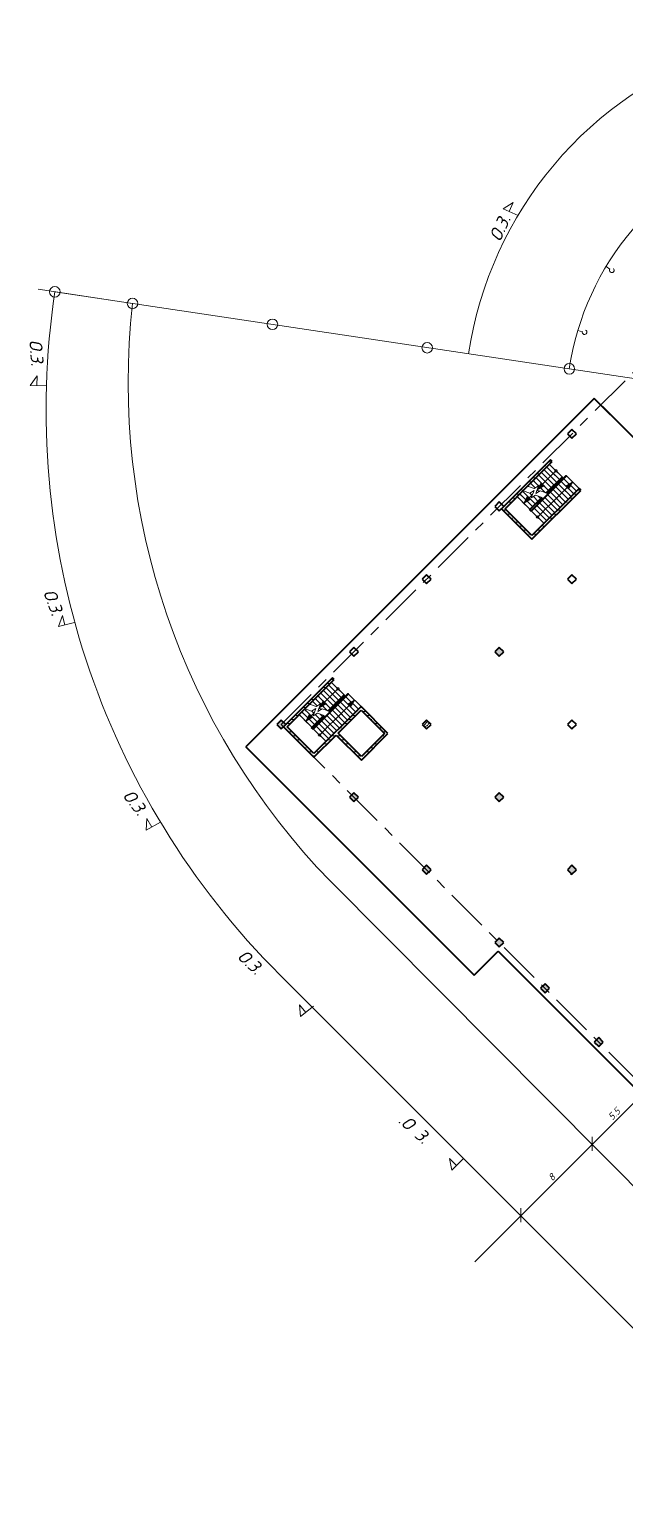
# Model space of a CAD drawing. Header units: millimetres. Extents: x 2279 to 5236, y 896 to 2828.
# Drawn here: x 2768.2 to 2937.1, y 2409.9 to 2827.4 of the extents above; entities that cross this region are included whole.
import ezdxf

# ---------------------------------------------------------------- set-up
doc = ezdxf.new("R2010")
doc.units = ezdxf.units.MM
for name, pattern in [('ACAD_ISO04W100', [30, 24, -3, 0, -3]), ('ADSK_Линия сетки', [21, 12, -3, 3, -3]), ('ADSK_Сверху', [4.5, 3, -1.5])]:
    doc.linetypes.add(name, pattern=pattern)
for name, color, linetype in [('PDF _!!ТОНКАЯ', 7, 'Continuous'), ('PDF _Текст', 7, 'Continuous'), ('оси', 240, 'ACAD_ISO04W100')]:
    doc.layers.add(name, color=color, linetype=linetype)
for name, color, linetype, lineweight in [('Балясины', 7, 'Continuous', 18), ('Импосты витража', 7, 'Continuous', 18), ('Лестницы', 7, 'Continuous', 18), ('Несущие колонны', 7, 'Continuous', 18), ('Ограждение', 7, 'Continuous', 18), ('Перекрытия', 7, 'Continuous', 18), ('Поручни', 7, 'Continuous', 18), ('Стены разрез', 7, 'Continuous', 40), ('Стены штриховка', 7, 'Continuous', 18), ('Стрелки вверх', 7, 'Continuous', 18)]:
    doc.layers.add(name, color=color, linetype=linetype, lineweight=lineweight)
doc.styles.add('PDF ISOCPEUR Italic', font='isocpeui.ttf')
pattern_1 = [(351.87, (3043.8642, 2549.08076), (-10.6061326, 2.1212068), [1.499933, -13.499398]), (341.565, (3043.2279, 2550.9899), (4.2424524, -4e-06), [3.35395, -3.35395]), (333.435, (3044.2885, 2552.0505), (6.3636793, -2.121219), [1.897284, -7.58913])]
pattern_2 = [(180, (3046.834, 2550.3535), (-2.000961, -1.1434064), [2.858516, -0.571703, 0.02415, -0.547553])]

# ---------------------------------------------------------------- blocks, each defined once
blk = doc.blocks.new('Ограждение - Ограждение-320856-Первый этаж 0_000')
at = {"layer": 'Поручни'}
for p, q in [((54300, 23516), (54300, 19565)), ((54501, 23516), (54300, 23516)), ((54305, 23511), (54305, 19565)), ((54496, 23511), (54305, 23511)), ((54345, 23471), (54345, 19565)), ((54456, 23471), (54345, 23471)), ((54360, 23456), (54360, 19565)), ((54441, 23456), (54360, 23456)), ((54441, 22127), (54441, 23456)), ((54451, 23465), (54451, 23466)), ((54451, 22127), (54451, 23465)), ((54456, 23465), (54456, 23471)), ((54456, 22130), (54456, 23465)), ((54471, 22137), (54471, 23465)), ((54496, 23465), (54496, 23511)), ((54496, 22148), (54496, 23465)), ((54501, 23465), (54501, 23516)), ((54501, 22151), (54501, 23465)), ((54305, 19565), (54300, 19565)), ((54345, 19565), (54305, 19565)), ((54360, 19565), (54345, 19565))]:
    blk.add_line(p, q, dxfattribs=at)
blk = doc.blocks.new('Ограждение - Ограждение-V31-Первый этаж 0_000')
at = {"layer": 'Поручни'}
for p, q in [((54451, 21627), (54441, 21627)), ((54451, 21627), (54441, 21627)), ((54441, 19865), (54441, 21627)), ((54456, 21630), (54451, 21627)), ((54456, 21630), (54451, 21627)), ((54496, 21648), (54456, 21630)), ((54496, 21648), (54456, 21630)), ((54496, 21648), (54456, 21630)), ((54456, 19865), (54456, 21630)), ((54501, 21651), (54496, 21648)), ((54496, 19865), (54496, 21648)), ((54501, 19865), (54501, 21651)), ((54456, 19865), (54441, 19865)), ((54496, 19865), (54456, 19865)), ((54501, 19865), (54496, 19865))]:
    blk.add_line(p, q, dxfattribs=at)
blk = doc.blocks.new('Ограждение - Ограждение-324549-Первый этаж 0_000')
at = {"layer": 'Поручни'}
for p, q in [((54300, -784), (54300, -4735)), ((54501, -784), (54300, -784)), ((54305, -789), (54305, -4735)), ((54496, -789), (54305, -789)), ((54345, -829), (54345, -4735)), ((54456, -829), (54345, -829)), ((54360, -844), (54360, -4735)), ((54441, -844), (54360, -844)), ((54441, -2173), (54441, -844)), ((54451, -835), (54451, -834)), ((54451, -2173), (54451, -835)), ((54456, -835), (54456, -829)), ((54456, -2170), (54456, -835)), ((54471, -2163), (54471, -835)), ((54496, -835), (54496, -789)), ((54496, -2152), (54496, -835)), ((54501, -835), (54501, -784)), ((54501, -2149), (54501, -835)), ((54305, -4735), (54300, -4735)), ((54345, -4735), (54305, -4735)), ((54360, -4735), (54345, -4735))]:
    blk.add_line(p, q, dxfattribs=at)
blk = doc.blocks.new('Ограждение - Ограждение-V32-Первый этаж 0_000')
at = {"layer": 'Поручни'}
for p, q in [((54451, -2673), (54441, -2673)), ((54451, -2673), (54441, -2673)), ((54441, -4435), (54441, -2673)), ((54456, -2670), (54451, -2673)), ((54456, -2670), (54451, -2673)), ((54496, -2652), (54456, -2670)), ((54496, -2652), (54456, -2670)), ((54496, -2652), (54456, -2670)), ((54456, -4435), (54456, -2670)), ((54501, -2649), (54496, -2652)), ((54496, -4435), (54496, -2652)), ((54501, -4435), (54501, -2649)), ((54456, -4435), (54441, -4435)), ((54496, -4435), (54456, -4435)), ((54501, -4435), (54496, -4435))]:
    blk.add_line(p, q, dxfattribs=at)
blk = doc.blocks.new('Прямоугольный импост - 50х100-376119-Первый этаж 0_000')
at = {"layer": 'Импосты витража'}
for p, q in [((-50, 50), (0, 50)), ((-50, -50), (-50, 50)), ((0, 50), (0, -50)), ((0, -50), (-50, -50))]:
    blk.add_line(p, q, dxfattribs=at)

msp = doc.modelspace()

# ---------------------------------------------------------------- hatches: boundary and pattern name
at = {"linetype": 'ByBlock', "lineweight": 20, "ltscale": 10}
h = msp.add_hatch(dxfattribs=at)
h.set_pattern_fill('ANSI35', color=256, scale=0.2, angle=320)
h.set_pattern_definition([(5, (16760.0138, -1012.4767), (-0.11068779, 1.26516727), []), (5, (16760.7017, -1013.0539), (-0.11068779, 1.26516727), [1.5875, -0.3175, 0, -0.3175])])
h.paths.add_polyline_path([(2901.52, 2652.05), (2900.25, 2650.78), (2901.52, 2649.51), (2902.8, 2650.78)])
h.paths.add_polyline_path([(2901.52, 2610.8), (2900.25, 2609.53), (2901.52, 2608.26), (2902.8, 2609.53)])
h.paths.add_polyline_path([(2860.27, 2608.26), (2860.91, 2608.89), (2859.63, 2610.17), (2859, 2609.53)])
h.paths.add_polyline_path([(2860.91, 2608.89), (2861.54, 2609.53), (2860.27, 2610.8), (2859.63, 2610.17)])
h.paths.add_polyline_path([(2839.64, 2630.16), (2840.28, 2630.79), (2839.64, 2631.43), (2838.37, 2630.16), (2839.64, 2628.88), (2840.28, 2629.52)])
h.paths.add_polyline_path([(2840.28, 2629.52), (2840.92, 2630.16), (2840.28, 2630.79), (2839.64, 2630.16)])
h.paths.add_polyline_path([(2880.9, 2590.18), (2880.26, 2589.54), (2881.53, 2588.27), (2882.17, 2588.9)])
h.paths.add_polyline_path([(2880.9, 2587.63), (2881.53, 2588.27), (2880.26, 2589.54), (2879.62, 2588.9)])
h.paths.add_polyline_path([(2920.88, 2588.9), (2922.15, 2587.63), (2923.42, 2588.9), (2922.15, 2590.18)])
h.paths.add_polyline_path([(2902.16, 2567.64), (2902.8, 2568.28), (2901.52, 2569.55), (2900.89, 2568.91)])
h.paths.add_polyline_path([(2900.89, 2568.91), (2900.25, 2568.28), (2901.52, 2567), (2902.16, 2567.64)])
h.paths.add_polyline_path([(2913.87, 2555.93), (2913.24, 2555.29), (2914.51, 2554.02), (2915.15, 2554.65)])
h.paths.add_polyline_path([(2914.51, 2556.56), (2913.87, 2555.93), (2915.15, 2554.65), (2915.78, 2555.29)])
h.paths.add_polyline_path([(2941.5, 2568.28), (2942.78, 2567), (2944.05, 2568.28), (2942.78, 2569.55)])
h.paths.add_polyline_path([(2963.4, 2587.63), (2964.68, 2588.9), (2963.4, 2590.18), (2962.13, 2588.9)])
h.paths.add_polyline_path([(2963.4, 2548.92), (2962.13, 2547.65), (2963.4, 2546.38), (2964.68, 2547.65)])
h.paths.add_polyline_path([(2984.03, 2567), (2985.3, 2568.28), (2984.03, 2569.55), (2982.76, 2568.28)])
h.paths.add_polyline_path([(2929.15, 2540.65), (2928.51, 2540.01), (2929.79, 2538.74), (2930.42, 2539.37)])
h.paths.add_polyline_path([(2929.79, 2541.28), (2929.15, 2540.65), (2930.42, 2539.37), (2931.06, 2540.01)])
h.paths.add_polyline_path([(2983.9, 2528.42), (2983.26, 2529.06), (2981.99, 2527.79), (2982.63, 2527.15)])
h.paths.add_polyline_path([(2982.63, 2527.15), (2983.26, 2526.51), (2984.54, 2527.79), (2983.9, 2528.42)])
h.paths.add_polyline_path([(2986.19, 2526.13), (2985.56, 2526.77), (2984.28, 2525.49), (2984.92, 2524.86)])
h.paths.add_polyline_path([(2986.32, 2524.99), (2986.83, 2525.49), (2986.19, 2526.13), (2984.92, 2524.86), (2985.56, 2524.22)])
h.paths.add_polyline_path([(3004.53, 2549.05), (3003.89, 2549.69), (3002.62, 2548.41), (3003.25, 2547.78)])
h.paths.add_polyline_path([(3005.16, 2548.41), (3004.53, 2549.05), (3003.25, 2547.78), (3003.89, 2547.14)])
h.paths.add_polyline_path([(3005.55, 2545.48), (3006.18, 2544.85), (3007.46, 2546.12), (3006.82, 2546.76)])
h.paths.add_polyline_path([(3004.91, 2546.12), (3005.55, 2545.48), (3006.82, 2546.76), (3006.18, 2547.39)])
h.paths.add_polyline_path([(3004.66, 2587.63), (3005.93, 2588.9), (3004.66, 2590.18), (3003.38, 2588.9)])
h.paths.add_polyline_path([(2984.03, 2608.26), (2985.3, 2609.53), (2984.03, 2610.8), (2982.76, 2609.53)])
h.paths.add_polyline_path([(2963.4, 2628.88), (2964.68, 2630.16), (2963.4, 2631.43), (2962.13, 2630.16)])
h.paths.add_polyline_path([(3012.29, 2621.24), (3013.57, 2622.52), (3012.29, 2623.79), (3011.02, 2622.52)])
h.paths.add_polyline_path([(3025.28, 2608.26), (3026.55, 2609.53), (3025.28, 2610.8), (3024.01, 2609.53)])
h = msp.add_hatch(dxfattribs=at)
h.set_pattern_fill('ANSI35', color=256, scale=0.2)
h.set_pattern_definition([(45, (16760.0138, -1012.4767), (-0.89802561, 0.89802561), []), (45, (16760.9118, -1012.4767), (-0.89802561, 0.89802561), [1.5875, -0.3175, 0, -0.3175])])
h.paths.add_polyline_path([(2880.9, 2631.43), (2879.62, 2630.16), (2880.9, 2628.88), (2882.17, 2630.16)])
at = {"layer": 'Стены разрез', "lineweight": 9}
h = msp.add_hatch(dxfattribs=at)
h.set_pattern_fill('FP_4', color=256, scale=0.003601, angle=135, style=0, pattern_type=2)
h.set_pattern_definition(pattern_1)
h.paths.add_polyline_path([(2928.48, 2722.63), (2829.63, 2623.79), (2829.67, 2623.75), (2928.51, 2722.59)])
h = msp.add_hatch(dxfattribs=at)
h.set_pattern_fill('FP_1', color=256, scale=0.003601, angle=135, style=0, pattern_type=2)
h.set_pattern_definition(pattern_2)
h.paths.add_polyline_path([(2916.35, 2704.95), (2916.03, 2705.27), (2902.67, 2691.91), (2903.18, 2691.4), (2916.54, 2704.76)])
h = msp.add_hatch(dxfattribs=at)
h.set_pattern_fill('FP_1', color=256, scale=0.003601, angle=135, style=0, pattern_type=2)
h.set_pattern_definition(pattern_2)
h.paths.add_polyline_path([(2924.18, 2697.12), (2910.82, 2683.76), (2911.33, 2683.25), (2924.69, 2696.61)])
h = msp.add_hatch(dxfattribs=at)
h.set_pattern_fill('FP_1', color=256, scale=0.003601, angle=135, style=0, pattern_type=2)
h.set_pattern_definition(pattern_2)
h.paths.add_polyline_path([(2902.67, 2691.91), (2902.16, 2691.4), (2910.82, 2682.74), (2911.33, 2683.25), (2902.99, 2691.59)])
h = msp.add_hatch(dxfattribs=at)
h.set_pattern_fill('FP_1', color=256, scale=0.003601, angle=135, style=0, pattern_type=2)
h.set_pattern_definition(pattern_2)
h.paths.add_polyline_path([(2854.47, 2643.07), (2854.15, 2643.39), (2840.79, 2630.03), (2841.3, 2629.52), (2854.66, 2642.88)])
h = msp.add_hatch(dxfattribs=at)
h.set_pattern_fill('FP_1', color=256, scale=0.003601, angle=135, style=0, pattern_type=2)
h.set_pattern_definition(pattern_2)
h.paths.add_polyline_path([(2862.81, 2634.73), (2862.3, 2635.24), (2848.94, 2621.88), (2849.45, 2621.37), (2862.3, 2634.22)])
h = msp.add_hatch(dxfattribs=at)
h.set_pattern_fill('FP_1', color=256, scale=0.003601, angle=135, style=0, pattern_type=2)
h.set_pattern_definition(pattern_2)
h.paths.add_polyline_path([(2862.81, 2634.73), (2862.3, 2634.22), (2868.92, 2627.6), (2869.43, 2628.11), (2865.68, 2631.86)])
h = msp.add_hatch(dxfattribs=at)
h.set_pattern_fill('FP_1', color=256, scale=0.003601, angle=135, style=0, pattern_type=2)
h.set_pattern_definition(pattern_2)
h.paths.add_polyline_path([(2840.79, 2630.03), (2840.28, 2629.52), (2848.94, 2620.86), (2849.45, 2621.37), (2841.11, 2629.71)])
h = msp.add_hatch(dxfattribs=at)
h.set_pattern_fill('FP_1', color=256, scale=0.003601, angle=135, style=0, pattern_type=2)
h.set_pattern_definition(pattern_2)
h.paths.add_polyline_path([(2855.76, 2627.68), (2855.25, 2627.17), (2861.87, 2620.55), (2862.38, 2621.06), (2858.63, 2624.81)])
h = msp.add_hatch(dxfattribs=at)
h.set_pattern_fill('FP_1', color=256, scale=0.003601, angle=135, style=0, pattern_type=2)
h.set_pattern_definition(pattern_2)
h.paths.add_polyline_path([(2869.94, 2627.6), (2869.43, 2628.11), (2861.87, 2620.55), (2862.38, 2620.04)])
h = msp.add_hatch(dxfattribs=at)
h.set_pattern_fill('FP_4', color=256, scale=0.003601, angle=135, style=0, pattern_type=2)
h.set_pattern_definition(pattern_1)
h.paths.add_polyline_path([(2829.84, 2623.66), (2829.71, 2623.79), (2829.67, 2623.75), (2894.35, 2559.07), (2894.39, 2559.11), (2830.09, 2623.41)])
at = {"layer": 'Стрелки вверх'}
for points in [[(2913.39, 2698.74), (2912.27, 2696.8), (2914.21, 2697.92)], [(2922.33, 2698.97), (2920.4, 2697.85), (2921.22, 2697.03)], [(2909.57, 2694.92), (2908.46, 2692.98), (2910.39, 2694.1)], [(2851.51, 2636.86), (2850.4, 2634.92), (2852.33, 2636.04)], [(2860.45, 2637.09), (2858.52, 2635.97), (2859.34, 2635.15)], [(2847.69, 2633.04), (2846.58, 2631.1), (2848.51, 2632.22)]]:
    msp.add_hatch(color=256, dxfattribs=at).paths.add_polyline_path(points)

# ---------------------------------------------------------------- linework, layer by layer
at = {"linetype": 'ByBlock', "lineweight": 15, "ltscale": 10}
for p, q in [((2797.45, 2749.67), (2770.62, 2753.69)), ((2839.32, 2559.02), (2963.67, 2434.67)), ((2942.01, 2524.99), (2907.68, 2490.66)), ((2927.92, 2509.14), (2927.92, 2513.12)), ((2907.68, 2490.66), (2894.62, 2477.6)), ((2907.68, 2488.9), (2907.68, 2492.89))]:
    msp.add_line(p, q, dxfattribs=at)
at = {"linetype": 'ByBlock', "lineweight": 20, "ltscale": 10}
for p, q in [((2999.69, 2719.39), (2775.39, 2752.97)), ((2984.52, 2453.96), (2853.69, 2585.56))]:
    msp.add_line(p, q, dxfattribs=at)
at = {"linetype": 'ByBlock', "lineweight": 40, "ltscale": 10}
for p, q in [((2894.39, 2559.01), (2901.19, 2565.81)), ((2901.19, 2565.81), (3045.91, 2421.09))]:
    msp.add_line(p, q, dxfattribs=at)
at = {"linetype": 'ByBlock', "lineweight": 15, "ltscale": 10}
for centre in [(2775.39, 2752.97), (2797.45, 2749.67), (2837.15, 2743.74), (2881.08, 2737.09), (2921.42, 2731.11)]:
    msp.add_circle(centre, 1.5, dxfattribs=at)
for radius, start, end in [(108.06, 45, 171.4857), (79.15, 44.7387, 171.4857), (226.8, 171.4857, 225)]:
    msp.add_arc((2999.69, 2719.39), radius, start, end, dxfattribs=at)
at = {"linetype": 'ByBlock', "lineweight": 20, "ltscale": 10}
msp.add_arc((2999.39, 2727.19), 203.19, 173.6488, 224.1883, dxfattribs=at)
at = {"layer": 'PDF _!!ТОНКАЯ', "lineweight": 20}
for points in [[(2906.88, 2774.64), (2902.6, 2776.54), (2905.44, 2778.31), (2904.3, 2775.77)], [(2931.84, 2760.17), (2932.93, 2759.41)], [(2923.85, 2742.02), (2925.12, 2741.65)], [(2773.08, 2726.32), (2768.4, 2726.41), (2770.33, 2729.15), (2770.26, 2726.37)], [(2780.99, 2659.09), (2776.45, 2657.95), (2777.59, 2661.09), (2778.27, 2658.39)], [(2805.34, 2602.43), (2801.27, 2600.12), (2801.53, 2603.45), (2802.9, 2601.03)], [(2848.77, 2550.21), (2845.11, 2547.23), (2844.84, 2550.58), (2846.6, 2548.41)], [(2891.39, 2506.95), (2888.05, 2503.67), (2887.45, 2506.97), (2889.39, 2504.97)]]:
    msp.add_lwpolyline(points, dxfattribs=at)
for centre, start, end in [((2933.48, 2759.07), 144.695, 49.5039), ((2925.75, 2741.51), 163.8964, 68.7054)]:
    msp.add_arc(centre, 0.66, start, end, dxfattribs=at)
at = {"layer": 'Лестницы', "linetype": 'ADSK_Сверху'}
for p, q in [((2917.81, 2698.91), (2914.25, 2702.47)), ((2918.58, 2699.67), (2915.01, 2703.23)), ((2919.34, 2700.43), (2915.78, 2704)), ((2909.87, 2697.68), (2909.66, 2697.89)), ((2911.76, 2697.32), (2910.43, 2698.65)), ((2914.68, 2695.93), (2911.19, 2699.41)), ((2915.52, 2696.61), (2911.96, 2700.18)), ((2916.28, 2697.38), (2912.72, 2700.94)), ((2917.05, 2698.14), (2913.48, 2701.71)), ((2917.56, 2697.63), (2921.12, 2694.07)), ((2918.32, 2698.39), (2921.89, 2694.83)), ((2919.09, 2699.16), (2922.65, 2695.59)), ((2919.85, 2699.92), (2923.42, 2696.36)), ((2910.19, 2691.25), (2906.61, 2694.83)), ((2911.07, 2691.9), (2907.37, 2695.59)), ((2911.83, 2692.67), (2908.14, 2696.36)), ((2910.87, 2695.16), (2910.17, 2695.85)), ((2911.27, 2696.28), (2911.12, 2696.43)), ((2912.59, 2693.43), (2911.2, 2694.83)), ((2912.79, 2696.29), (2912.27, 2696.8)), ((2913.36, 2694.19), (2912.6, 2694.95)), ((2913.74, 2693.81), (2917.3, 2690.25)), ((2914.5, 2694.57), (2918.07, 2691.01)), ((2915.27, 2695.34), (2918.83, 2691.77)), ((2916.03, 2696.1), (2919.6, 2692.54)), ((2916.8, 2696.87), (2920.36, 2693.3)), ((2910.3, 2691.14), (2910.29, 2691.15)), ((2910.68, 2690.75), (2914.25, 2687.19)), ((2911.45, 2691.52), (2915.01, 2687.95)), ((2912.21, 2692.28), (2915.78, 2688.72)), ((2912.98, 2693.05), (2916.54, 2689.48)), ((2855.17, 2636.26), (2851.6, 2639.83)), ((2855.93, 2637.03), (2852.37, 2640.59)), ((2856.7, 2637.79), (2853.13, 2641.35)), ((2857.46, 2638.55), (2853.9, 2642.12)), ((2847.99, 2635.8), (2847.79, 2636.01)), ((2849.88, 2635.44), (2848.55, 2636.77)), ((2852.8, 2634.05), (2849.31, 2637.53)), ((2853.64, 2634.73), (2850.08, 2638.3)), ((2850.91, 2634.41), (2850.4, 2634.92)), ((2854.4, 2635.5), (2850.84, 2639.06)), ((2854.92, 2634.99), (2858.48, 2631.42)), ((2855.68, 2635.75), (2859.24, 2632.19)), ((2856.44, 2636.51), (2860.01, 2632.95)), ((2857.21, 2637.28), (2860.77, 2633.71)), ((2857.97, 2638.04), (2861.54, 2634.48)), ((2848.31, 2629.37), (2844.73, 2632.95)), ((2849.19, 2630.02), (2845.49, 2633.71)), ((2849.95, 2630.79), (2846.26, 2634.48)), ((2848.99, 2633.28), (2848.29, 2633.97)), ((2849.39, 2634.4), (2849.24, 2634.55)), ((2850.71, 2631.55), (2849.32, 2632.95)), ((2851.48, 2632.31), (2850.72, 2633.07)), ((2851.1, 2631.17), (2854.66, 2627.6)), ((2851.86, 2631.93), (2855.42, 2628.37)), ((2852.62, 2632.69), (2856.19, 2629.13)), ((2853.39, 2633.46), (2856.95, 2629.89)), ((2854.15, 2634.22), (2857.72, 2630.66)), ((2848.42, 2629.26), (2848.41, 2629.27)), ((2848.8, 2628.87), (2852.37, 2625.31)), ((2849.57, 2629.64), (2853.13, 2626.07)), ((2850.33, 2630.4), (2853.9, 2626.84))]:
    msp.add_line(p, q, dxfattribs=at)
at = {"layer": 'Лестницы'}
for p, q in [((2917.81, 2698.91), (2914.25, 2702.47)), ((2918.58, 2699.67), (2915.01, 2703.23)), ((2919.34, 2700.43), (2915.78, 2704)), ((2909.66, 2697.89), (2909.57, 2697.79)), ((2909.57, 2697.79), (2911.43, 2697.11)), ((2909.87, 2697.68), (2909.66, 2697.89)), ((2911.76, 2697.32), (2910.43, 2698.65)), ((2914.68, 2695.93), (2911.19, 2699.41)), ((2911.43, 2697.11), (2912.66, 2697.86)), ((2912.66, 2697.86), (2911.89, 2695.75)), ((2915.52, 2696.61), (2911.96, 2700.18)), ((2916.28, 2697.38), (2912.72, 2700.94)), ((2917.05, 2698.14), (2913.48, 2701.71)), ((2917.56, 2697.63), (2921.12, 2694.07)), ((2918.32, 2698.39), (2921.89, 2694.83)), ((2919.09, 2699.16), (2922.65, 2695.59)), ((2919.85, 2699.92), (2923.42, 2696.36)), ((2920.62, 2700.69), (2924.18, 2697.12)), ((2910.19, 2691.25), (2906.61, 2694.83)), ((2911.07, 2691.9), (2907.37, 2695.59)), ((2911.83, 2692.67), (2908.14, 2696.36)), ((2908.29, 2696.52), (2910.16, 2695.84)), ((2910.16, 2695.84), (2911.39, 2696.59)), ((2910.87, 2695.16), (2910.17, 2695.85)), ((2911.39, 2696.59), (2910.62, 2694.47)), ((2910.62, 2694.47), (2911.85, 2695.22)), ((2911.27, 2696.28), (2911.12, 2696.43)), ((2912.59, 2693.43), (2911.2, 2694.83)), ((2912.59, 2693.43), (2911.83, 2692.67)), ((2911.85, 2695.22), (2913.71, 2694.54)), ((2911.89, 2695.75), (2913.12, 2696.5)), ((2912.79, 2696.29), (2912.27, 2696.8)), ((2913.36, 2694.19), (2912.59, 2693.43)), ((2913.36, 2694.19), (2912.6, 2694.95)), ((2913.12, 2696.5), (2914.81, 2695.88)), ((2913.71, 2694.54), (2913.36, 2694.19)), ((2913.74, 2693.81), (2917.3, 2690.25)), ((2914.5, 2694.57), (2918.07, 2691.01)), ((2914.85, 2695.87), (2914.98, 2695.82)), ((2915.27, 2695.34), (2918.83, 2691.77)), ((2916.03, 2696.1), (2919.6, 2692.54)), ((2916.8, 2696.87), (2920.36, 2693.3)), ((2910.3, 2691.14), (2910.29, 2691.15)), ((2911.07, 2691.9), (2910.3, 2691.14)), ((2910.68, 2690.75), (2914.25, 2687.19)), ((2911.83, 2692.67), (2911.07, 2691.9)), ((2911.45, 2691.52), (2915.01, 2687.95)), ((2912.21, 2692.28), (2915.78, 2688.72)), ((2912.98, 2693.05), (2916.54, 2689.48)), ((2855.17, 2636.26), (2851.6, 2639.83)), ((2855.93, 2637.03), (2852.37, 2640.59)), ((2856.7, 2637.79), (2853.13, 2641.35)), ((2857.46, 2638.55), (2853.9, 2642.12)), ((2847.79, 2636.01), (2847.69, 2635.91)), ((2847.69, 2635.91), (2849.55, 2635.23)), ((2847.99, 2635.8), (2847.79, 2636.01)), ((2849.88, 2635.44), (2848.55, 2636.77)), ((2852.8, 2634.05), (2849.31, 2637.53)), ((2849.55, 2635.23), (2850.78, 2635.98)), ((2850.78, 2635.98), (2850.01, 2633.87)), ((2853.64, 2634.73), (2850.08, 2638.3)), ((2850.91, 2634.41), (2850.4, 2634.92)), ((2854.4, 2635.5), (2850.84, 2639.06)), ((2854.92, 2634.99), (2858.48, 2631.42)), ((2855.68, 2635.75), (2859.24, 2632.19)), ((2856.44, 2636.51), (2860.01, 2632.95)), ((2857.21, 2637.28), (2860.77, 2633.71)), ((2857.97, 2638.04), (2861.54, 2634.48)), ((2858.74, 2638.81), (2862.3, 2635.24)), ((2848.31, 2629.37), (2844.73, 2632.95)), ((2849.19, 2630.02), (2845.49, 2633.71)), ((2849.95, 2630.79), (2846.26, 2634.48)), ((2846.41, 2634.64), (2848.28, 2633.96)), ((2848.28, 2633.96), (2849.51, 2634.71)), ((2848.99, 2633.28), (2848.29, 2633.97)), ((2849.51, 2634.71), (2848.74, 2632.59)), ((2848.74, 2632.59), (2849.97, 2633.34)), ((2849.95, 2630.79), (2849.19, 2630.02)), ((2849.39, 2634.4), (2849.24, 2634.55)), ((2850.71, 2631.55), (2849.32, 2632.95)), ((2850.71, 2631.55), (2849.95, 2630.79)), ((2849.97, 2633.34), (2851.83, 2632.67)), ((2850.01, 2633.87), (2851.24, 2634.62)), ((2851.48, 2632.31), (2850.71, 2631.55)), ((2851.48, 2632.31), (2850.72, 2633.07)), ((2851.1, 2631.17), (2854.66, 2627.6)), ((2851.24, 2634.62), (2852.93, 2634)), ((2851.83, 2632.67), (2851.48, 2632.31)), ((2851.86, 2631.93), (2855.42, 2628.37)), ((2852.62, 2632.69), (2856.19, 2629.13)), ((2852.97, 2633.99), (2853.1, 2633.94)), ((2853.39, 2633.46), (2856.95, 2629.89)), ((2854.15, 2634.22), (2857.72, 2630.66)), ((2848.42, 2629.26), (2848.41, 2629.27)), ((2849.19, 2630.02), (2848.42, 2629.26)), ((2848.8, 2628.87), (2852.37, 2625.31)), ((2849.57, 2629.64), (2853.13, 2626.07)), ((2850.33, 2630.4), (2853.9, 2626.84))]:
    msp.add_line(p, q, dxfattribs=at)
at = {"layer": 'Несущие колонны', "lineweight": 40}
for p, q in [((2922.15, 2713.93), (2920.88, 2712.66)), ((2920.88, 2712.66), (2922.15, 2711.39)), ((2923.42, 2712.66), (2922.15, 2713.93)), ((2922.15, 2711.39), (2923.42, 2712.66)), ((2901.52, 2693.31), (2900.25, 2692.03)), ((2900.25, 2692.03), (2901.52, 2690.76)), ((2902.8, 2692.03), (2901.52, 2693.31)), ((2901.52, 2690.76), (2902.8, 2692.03)), ((2880.9, 2672.68), (2879.62, 2671.41)), ((2882.17, 2671.41), (2880.9, 2672.68)), ((2922.15, 2672.68), (2920.88, 2671.41)), ((2923.42, 2671.41), (2922.15, 2672.68)), ((2879.62, 2671.41), (2880.9, 2670.14)), ((2880.9, 2670.14), (2882.17, 2671.41)), ((2920.88, 2671.41), (2922.15, 2670.14)), ((2922.15, 2670.14), (2923.42, 2671.41)), ((2860.27, 2652.05), (2859, 2650.78)), ((2861.54, 2650.78), (2860.27, 2652.05)), ((2901.52, 2652.05), (2900.25, 2650.78)), ((2902.8, 2650.78), (2901.52, 2652.05)), ((2859, 2650.78), (2860.27, 2649.51)), ((2860.27, 2649.51), (2861.54, 2650.78)), ((2900.25, 2650.78), (2901.52, 2649.51)), ((2901.52, 2649.51), (2902.8, 2650.78)), ((2839.64, 2631.43), (2838.37, 2630.16)), ((2840.92, 2630.16), (2839.64, 2631.43)), ((2880.9, 2631.43), (2879.62, 2630.16)), ((2882.17, 2630.16), (2880.9, 2631.43)), ((2922.15, 2631.43), (2920.88, 2630.16)), ((2923.42, 2630.16), (2922.15, 2631.43)), ((2838.37, 2630.16), (2839.64, 2628.88)), ((2839.64, 2628.88), (2840.92, 2630.16)), ((2879.62, 2630.16), (2880.9, 2628.88)), ((2880.9, 2628.88), (2882.17, 2630.16)), ((2920.88, 2630.16), (2922.15, 2628.88)), ((2922.15, 2628.88), (2923.42, 2630.16)), ((2860.27, 2610.8), (2859, 2609.53)), ((2861.54, 2609.53), (2860.27, 2610.8)), ((2901.52, 2610.8), (2900.25, 2609.53)), ((2902.8, 2609.53), (2901.52, 2610.8)), ((2859, 2609.53), (2860.27, 2608.26)), ((2860.27, 2608.26), (2861.54, 2609.53)), ((2900.25, 2609.53), (2901.52, 2608.26)), ((2901.52, 2608.26), (2902.8, 2609.53)), ((2880.9, 2590.18), (2879.62, 2588.9)), ((2882.17, 2588.9), (2880.9, 2590.18)), ((2922.15, 2590.18), (2920.88, 2588.9)), ((2923.42, 2588.9), (2922.15, 2590.18)), ((2879.62, 2588.9), (2880.9, 2587.63)), ((2880.9, 2587.63), (2882.17, 2588.9)), ((2920.88, 2588.9), (2922.15, 2587.63)), ((2922.15, 2587.63), (2923.42, 2588.9)), ((2901.52, 2569.55), (2900.25, 2568.28)), ((2900.25, 2568.28), (2901.52, 2567)), ((2902.8, 2568.28), (2901.52, 2569.55)), ((2901.52, 2567), (2902.8, 2568.28)), ((2914.51, 2556.56), (2913.24, 2555.29)), ((2915.78, 2555.29), (2914.51, 2556.56)), ((2913.24, 2555.29), (2914.51, 2554.02)), ((2914.51, 2554.02), (2915.78, 2555.29)), ((2929.79, 2541.28), (2928.51, 2540.01)), ((2928.51, 2540.01), (2929.79, 2538.74)), ((2931.06, 2540.01), (2929.79, 2541.28)), ((2929.79, 2538.74), (2931.06, 2540.01))]:
    msp.add_line(p, q, dxfattribs=at)
at = {"layer": 'оси', "linetype": 'ADSK_Линия сетки'}
for p, q in [((2839.64, 2630.16), (2951.65, 2742.16)), ((3059.93, 2409.87), (2839.64, 2630.16))]:
    msp.add_line(p, q, dxfattribs=at)
at = {"layer": 'Перекрытия'}
for p, q in [((2919.49, 2700.28), (2919.7, 2700.07)), ((2920.62, 2700.69), (2924.18, 2697.12)), ((2857.61, 2638.4), (2857.82, 2638.19)), ((2858.74, 2638.81), (2862.3, 2635.24)), ((2901.19, 2565.81), (3045.91, 2421.09))]:
    msp.add_line(p, q, dxfattribs=at)
at = {"layer": 'Стены разрез'}
for p, q in [((2928.51, 2722.69), (2829.61, 2623.79)), ((2933.1, 2718.11), (2928.51, 2722.69)), ((2993.3, 2657.91), (2933.1, 2718.11)), ((2916.03, 2705.27), (2902.16, 2691.4)), ((2909.66, 2697.89), (2916.54, 2704.76)), ((2916.54, 2704.76), (2916.03, 2705.27)), ((2903.18, 2691.4), (2909.57, 2697.79)), ((2924.18, 2697.12), (2910.82, 2683.76)), ((2910.82, 2682.74), (2924.69, 2696.61)), ((2924.69, 2696.61), (2924.18, 2697.12)), ((2902.16, 2691.4), (2910.82, 2682.74)), ((2910.82, 2683.76), (2903.18, 2691.4)), ((2854.15, 2643.39), (2840.28, 2629.52)), ((2854.66, 2642.88), (2854.15, 2643.39)), ((2847.79, 2636.01), (2854.66, 2642.88)), ((2841.3, 2629.52), (2847.69, 2635.91)), ((2862.3, 2635.24), (2848.94, 2621.88)), ((2869.94, 2627.6), (2862.3, 2635.24)), ((2855.76, 2627.68), (2862.3, 2634.22)), ((2862.3, 2634.22), (2868.92, 2627.6)), ((2840.28, 2629.52), (2848.94, 2620.86)), ((2848.94, 2621.88), (2841.3, 2629.52)), ((2848.94, 2620.86), (2855.25, 2627.17)), ((2855.25, 2627.17), (2862.38, 2620.04)), ((2862.38, 2621.06), (2855.76, 2627.68)), ((2868.92, 2627.6), (2862.38, 2621.06)), ((2862.38, 2620.04), (2869.94, 2627.6)), ((2829.61, 2623.79), (2894.39, 2559.01)), ((2901.52, 2567), (2900.76, 2567.77))]:
    msp.add_line(p, q, dxfattribs=at)
at = {"layer": 'Стены штриховка'}
for p, q in [((2928.51, 2722.67), (2829.63, 2623.79)), ((2933.09, 2718.1), (2928.51, 2722.67)), ((2928.51, 2722.59), (2829.71, 2623.79)), ((2933.05, 2718.06), (2928.51, 2722.59)), ((2829.63, 2623.79), (2894.39, 2559.03)), ((2829.71, 2623.79), (2894.39, 2559.11))]:
    msp.add_line(p, q, dxfattribs=at)
at = {"layer": 'Стрелки вверх'}
for p, q in [((2917.62, 2702.15), (2916.86, 2701.39)), ((2913.39, 2698.74), (2912.27, 2696.8)), ((2912.27, 2696.8), (2914.21, 2697.92)), ((2913.04, 2697.57), (2912.27, 2696.8)), ((2913.8, 2698.33), (2913.04, 2697.57)), ((2914.21, 2697.92), (2913.39, 2698.74)), ((2914.57, 2699.1), (2913.8, 2698.33)), ((2915.33, 2699.86), (2914.57, 2699.1)), ((2916.09, 2700.62), (2915.33, 2699.86)), ((2916.86, 2701.39), (2916.09, 2700.62)), ((2922.33, 2698.97), (2920.4, 2697.85)), ((2920.4, 2697.85), (2921.22, 2697.03)), ((2920.81, 2697.44), (2921.57, 2698.2)), ((2921.22, 2697.03), (2922.33, 2698.97)), ((2921.57, 2698.2), (2922.33, 2698.97)), ((2909.57, 2694.92), (2908.46, 2692.98)), ((2908.46, 2692.98), (2910.39, 2694.1)), ((2909.22, 2693.75), (2908.46, 2692.98)), ((2909.98, 2694.51), (2909.22, 2693.75)), ((2910.39, 2694.1), (2909.57, 2694.92)), ((2910.75, 2695.28), (2909.98, 2694.51)), ((2911, 2695.53), (2910.75, 2695.28)), ((2916.22, 2692.86), (2916.99, 2693.62)), ((2916.99, 2693.62), (2917.75, 2694.38)), ((2917.75, 2694.38), (2918.51, 2695.15)), ((2918.51, 2695.15), (2919.28, 2695.91)), ((2919.28, 2695.91), (2920.04, 2696.68)), ((2920.04, 2696.68), (2920.81, 2697.44)), ((2912.4, 2689.04), (2913.17, 2689.8)), ((2913.17, 2689.8), (2913.93, 2690.56)), ((2913.93, 2690.56), (2914.69, 2691.33)), ((2914.69, 2691.33), (2915.46, 2692.09)), ((2915.46, 2692.09), (2916.22, 2692.86)), ((2854.98, 2639.51), (2854.22, 2638.74)), ((2855.74, 2640.27), (2854.98, 2639.51)), ((2851.51, 2636.86), (2850.4, 2634.92)), ((2850.4, 2634.92), (2852.33, 2636.04)), ((2851.16, 2635.69), (2850.4, 2634.92)), ((2851.92, 2636.45), (2851.16, 2635.69)), ((2852.33, 2636.04), (2851.51, 2636.86)), ((2852.69, 2637.22), (2851.92, 2636.45)), ((2853.45, 2637.98), (2852.69, 2637.22)), ((2854.22, 2638.74), (2853.45, 2637.98)), ((2858.16, 2634.8), (2858.93, 2635.56)), ((2860.45, 2637.09), (2858.52, 2635.97)), ((2858.52, 2635.97), (2859.34, 2635.15)), ((2858.93, 2635.56), (2859.69, 2636.32)), ((2859.34, 2635.15), (2860.45, 2637.09)), ((2859.69, 2636.32), (2860.45, 2637.09)), ((2847.69, 2633.04), (2846.58, 2631.1)), ((2846.58, 2631.1), (2848.51, 2632.22)), ((2847.34, 2631.87), (2846.58, 2631.1)), ((2848.1, 2632.63), (2847.34, 2631.87)), ((2848.51, 2632.22), (2847.69, 2633.04)), ((2848.87, 2633.4), (2848.1, 2632.63)), ((2849.12, 2633.65), (2848.87, 2633.4)), ((2853.58, 2630.21), (2854.34, 2630.98)), ((2854.34, 2630.98), (2855.11, 2631.74)), ((2855.11, 2631.74), (2855.87, 2632.5)), ((2855.87, 2632.5), (2856.63, 2633.27)), ((2856.63, 2633.27), (2857.4, 2634.03)), ((2857.4, 2634.03), (2858.16, 2634.8)), ((2850.52, 2627.16), (2851.29, 2627.92)), ((2851.29, 2627.92), (2852.05, 2628.68)), ((2852.05, 2628.68), (2852.81, 2629.45)), ((2852.81, 2629.45), (2853.58, 2630.21))]:
    msp.add_line(p, q, dxfattribs=at)
for centre in [(2917.62, 2702.15), (2912.4, 2689.04), (2855.74, 2640.27), (2850.52, 2627.16)]:
    msp.add_circle(centre, 0.36, dxfattribs=at)

# ---------------------------------------------------------------- block references
at = {"layer": 'Балясины', "xscale": 0.003601280000000001, "yscale": 0.003601280000000001, "zscale": 0.003601280000000001, "rotation": 135.0000000000001}
for name in ['Ограждение - Ограждение-V32-Первый этаж 0_000', 'Ограждение - Ограждение-V31-Первый этаж 0_000']:
    msp.add_blockref(name, (3046.83, 2550.35), dxfattribs=at)
at = {"layer": 'Импосты витража', "extrusion": (0, 0, -1), "xscale": 0.003601280000000002, "yscale": 0.003601280000000002, "zscale": 0.003601280000000002, "rotation": 134.9999999999999}
msp.add_blockref('Прямоугольный импост - 50х100-376119-Первый этаж 0_000', (-2922.02, 2587.76), dxfattribs=at)
at = {"layer": 'Ограждение', "xscale": 0.003601280000000001, "yscale": 0.003601280000000001, "zscale": 0.003601280000000001, "rotation": 135.0000000000001}
for name in ['Ограждение - Ограждение-324549-Первый этаж 0_000', 'Ограждение - Ограждение-320856-Первый этаж 0_000']:
    msp.add_blockref(name, (3046.83, 2550.35), dxfattribs=at)

# ---------------------------------------------------------------- texts
at = {"layer": 'PDF _Текст', "attachment_point": 7, "style": 'PDF ISOCPEUR Italic'}
for s, insert, char_height, rotation in [('О.З.', (2901.78, 2766.98), 3.6, 65.3984), ('О.З.', (2768.1, 2739.25), 3.6, 274.6139), ('О.З.', (2772.02, 2667.72), 3.6, 290.215), ('О.З.', (2794.47, 2609.91), 3.6, 307.4024), ('О.З.', (2826.94, 2563.97), 3.6, 316.8961), ('.О З.', (2872.58, 2517.37), 3.6, 318.3639), ('5.5', (2933.6, 2517.66), 2, 45.2528), ('8', (2916.58, 2500.38), 2, 45.2528)]:
    msp.add_mtext(s, dxfattribs=dict(at, insert=insert, char_height=char_height, rotation=rotation))

doc.saveas('drawing.dxf')
